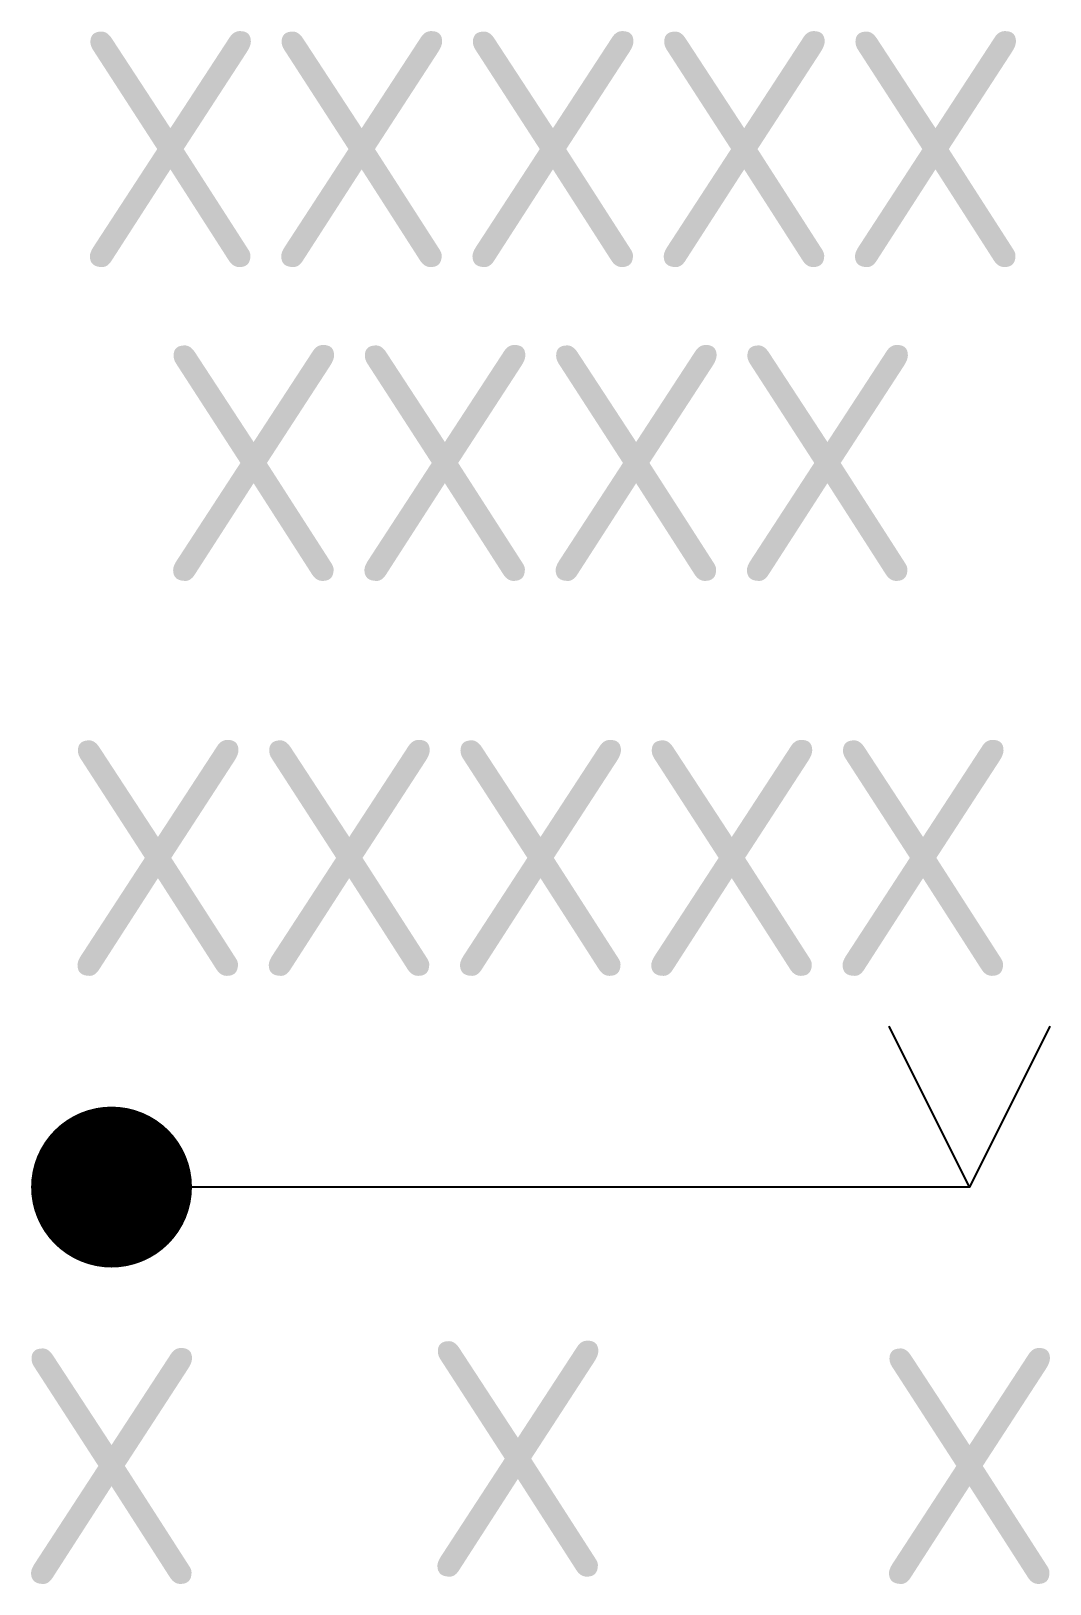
# Model space of a CAD drawing. Header units: millimetres. Extents: x -0.8 to 8.8, y -3.7 to 10.8.
import ezdxf
from ezdxf.enums import TextEntityAlignment as Align

# ---------------------------------------------------------------- set-up
doc = ezdxf.new("R2010")
doc.units = ezdxf.units.MM
doc.styles.add('ISOCP', font='isocp.shx')

# ---------------------------------------------------------------- blocks, each defined once
blk = doc.blocks.new('Front_Contact')
at = {"color": 0}
for points in [[(8.75, 1.5), (8, 0), (7.25, 1.5)], [(8, 0), (0, 0)]]:
    blk.add_lwpolyline(points, dxfattribs=at)
at = {"color": 0, "const_width": 0.75}
blk.add_lwpolyline([(-0.375, 0, 1), (0.375, 0, 1)], format="xyb", close=True, dxfattribs=at)
at = {"style": 'ISOCP'}
for tag, p in [('R(POS)', (4.116, 9.677)), ('S_NAME', (4, 6.751)), ('R_NAME', (4, 3.069)), ('C', (3.789, -2.532))]:
    blk.add_attdef(tag, text='', height=2.2, dxfattribs=at).set_placement(p, align=Align.MIDDLE_CENTER)
at = {"color": 0, "style": 'ISOCP'}
for tag, p in [('A', (0, -1.5)), ('F', (8, -1.5))]:
    blk.add_attdef(tag, text='', height=2.2, dxfattribs=at).set_placement(p, align=Align.TOP_CENTER)
at = {"style": 'ISOCP', "flags": 5}
for tag, p in [('WIRING', (3.611, -5.947)), ('DOC', (3.913, -9.68))]:
    blk.add_attdef(tag, text='', height=2, dxfattribs=at).set_placement(p, align=Align.MIDDLE_CENTER)

msp = doc.modelspace()

# ---------------------------------------------------------------- block references
msp.add_blockref('Front_Contact', (0, 0)).add_auto_attribs({'S_NAME': 'XXXX', 'R_NAME': 'XXXXX', 'A': 'X', 'F': 'X', 'C': 'X', 'R(POS)': 'XXXXX'})

doc.saveas('drawing.dxf')
